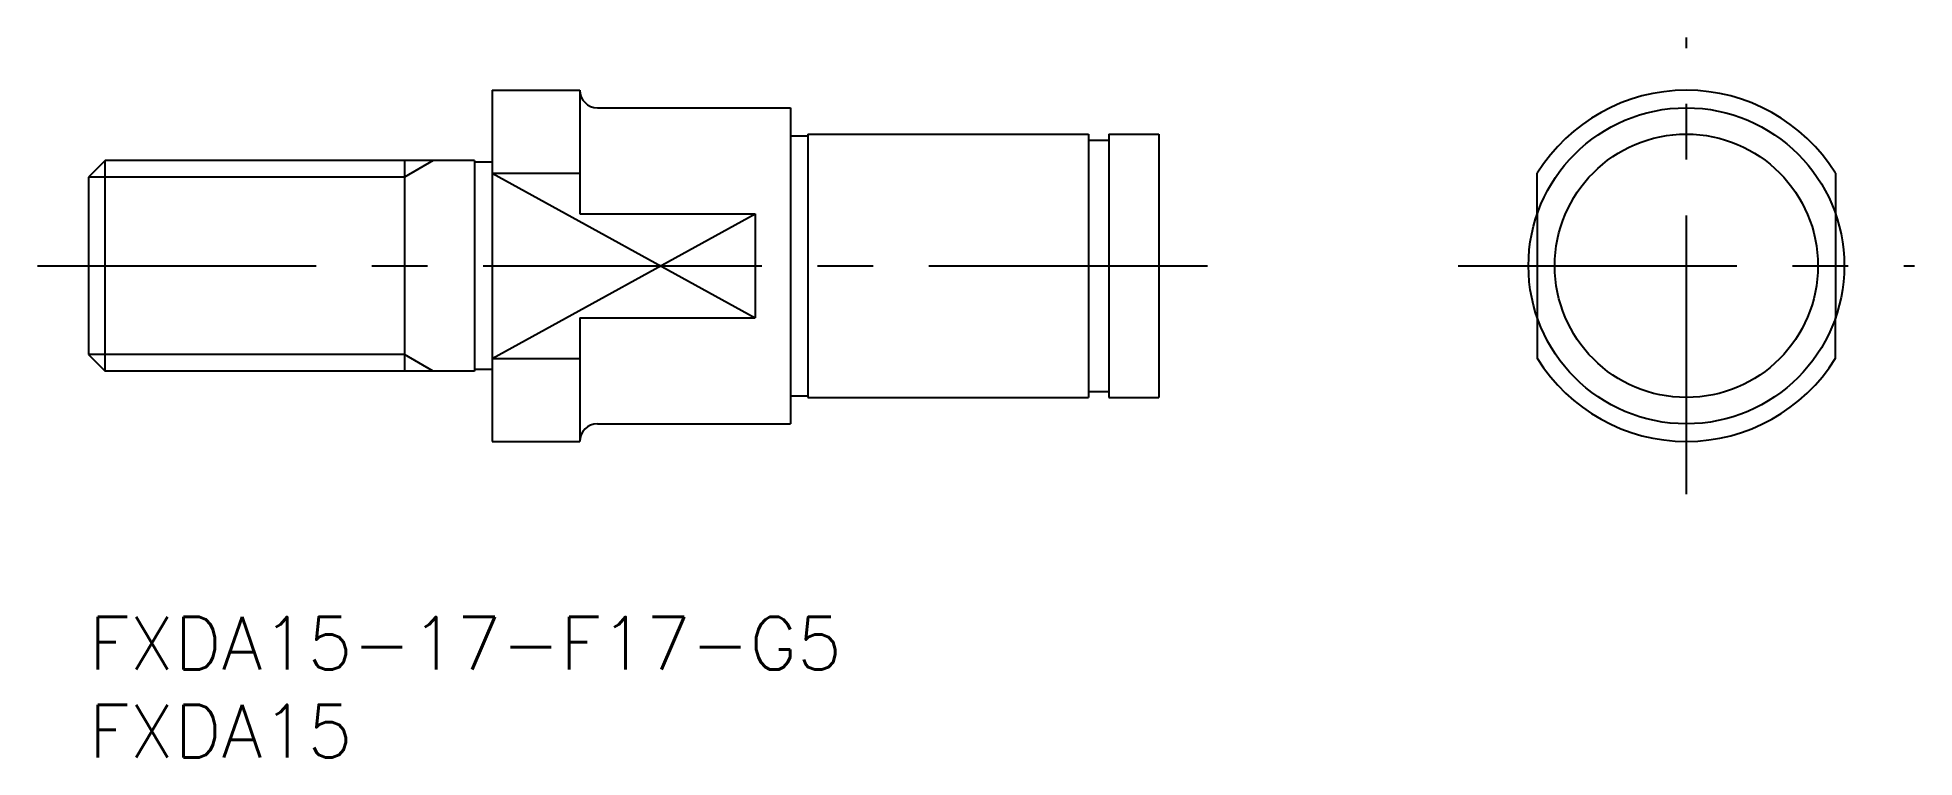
# Model space of a CAD drawing. Extents: x -3 to 104, y -8 to 33.
import ezdxf

# ---------------------------------------------------------------- set-up
doc = ezdxf.new("R2010")
doc.units = 0
doc.header["$LTSCALE"] = 0.5
doc.linetypes.add('CENTER', pattern=[50.8, 31.75, -6.35, 6.35, -6.35])
doc.linetypes.add('DASHED', pattern=[19.05, 12.7, -6.35])
for name, color, linetype in [('MSM_CENTER', 1, 'CENTER'), ('MSM_CONTINUOUS', 7, 'CONTINUOUS'), ('MSM_DASHED', 4, 'DASHED'), ('MSM_NARROW', 5, 'CONTINUOUS'), ('MSM_PART_NUMBER', 7, 'CONTINUOUS')]:
    doc.layers.add(name, color=color, linetype=linetype)
doc.styles.get("Standard").update_dxf_attribs({"font": 'txt.shx', "height": 3, "bigfont": 'bigfont.shx'})

# ---------------------------------------------------------------- blocks, each defined once
blk = doc.blocks.new('*U9')
at = {"layer": 'MSM_PART_NUMBER'}
blk.add_text('FXDA15-17-F17-G5', height=3, dxfattribs=at).set_placement((0, -3))
blk = doc.blocks.new('*U10')
at = {"layer": 'MSM_PART_NUMBER'}
blk.add_text('FXDA15', height=3, dxfattribs=at).set_placement((0, -8))

msp = doc.modelspace()

# ---------------------------------------------------------------- linework, layer by layer
at = {"layer": 'MSM_CENTER'}
for p, q in [((91.07, 7), (91.07, 33)), ((-2.91, 20), (64.2, 20)), ((78.07, 20), (104.07, 20))]:
    msp.add_line(p, q, dxfattribs=at)
at = {"layer": 'MSM_CONTINUOUS'}
for p, q in [((23, 30), (28, 30)), ((23, 30), (23, 10)), ((28, 30), (28, 22.96)), ((29, 29), (40, 29)), ((40, 29), (40, 11)), ((40, 27.4), (41, 27.4)), ((41, 27.5), (57, 27.5)), ((41, 27.5), (41, 12.5)), ((57, 27.5), (57, 12.5)), ((57, 27.15), (58.15, 27.15)), ((58.15, 27.5), (58.15, 12.5)), ((58.15, 27.5), (61, 27.5)), ((61, 27.5), (61, 12.5)), ((0.95, 26), (0, 25.05)), ((22, 26), (0.95, 26)), ((0.95, 14), (0.95, 26)), ((18, 26), (18, 14)), ((22, 26), (22, 14)), ((23, 25.9), (22, 25.9)), ((0, 25.05), (0, 14.95)), ((23, 25.27), (28, 25.27)), ((82.57, 22.96), (82.57, 25.27)), ((99.57, 25.27), (99.57, 22.96)), ((28, 22.96), (38, 22.96)), ((38, 22.96), (38, 17.04)), ((28, 17.04), (38, 17.04)), ((28, 17.04), (28, 10)), ((82.57, 17.04), (82.57, 14.73)), ((99.57, 14.73), (99.57, 17.04)), ((0, 14.95), (0.95, 14)), ((22, 14), (0.95, 14)), ((23, 14.1), (22, 14.1)), ((23, 14.73), (28, 14.73)), ((57, 12.85), (58.15, 12.85)), ((40, 12.6), (41, 12.6)), ((41, 12.5), (57, 12.5)), ((58.15, 12.5), (61, 12.5)), ((29, 11), (40, 11)), ((23, 10), (28, 10))]:
    msp.add_line(p, q, dxfattribs=at)
for radius in [9, 7.5]:
    msp.add_circle((91.07, 20), radius, dxfattribs=at)
for centre, radius, start, end in [((29, 30), 1, 180, 270), ((91.07, 20), 10, 31.7883, 148.2117), ((91.07, 20), 10, 211.7883, 328.2117), ((29, 10), 1, 90, 180)]:
    msp.add_arc(centre, radius, start, end, dxfattribs=at)
at = {"layer": 'MSM_DASHED'}
for p, q in [((82.57, 22.96), (82.57, 17.04)), ((99.57, 22.96), (99.57, 17.04))]:
    msp.add_line(p, q, dxfattribs=at)
at = {"layer": 'MSM_NARROW'}
for p, q in [((19.64, 26), (18, 25.05)), ((18, 25.05), (0, 25.05)), ((23, 25.27), (38, 17.04)), ((23, 14.73), (38, 22.96)), ((18, 14.95), (0, 14.95)), ((19.64, 14), (18, 14.95))]:
    msp.add_line(p, q, dxfattribs=at)

# ---------------------------------------------------------------- block references
at = {"layer": 'MSM_CONTINUOUS'}
for name in ['*U9', '*U10']:
    msp.add_blockref(name, (0, 0), dxfattribs=at)

doc.saveas('drawing.dxf')
